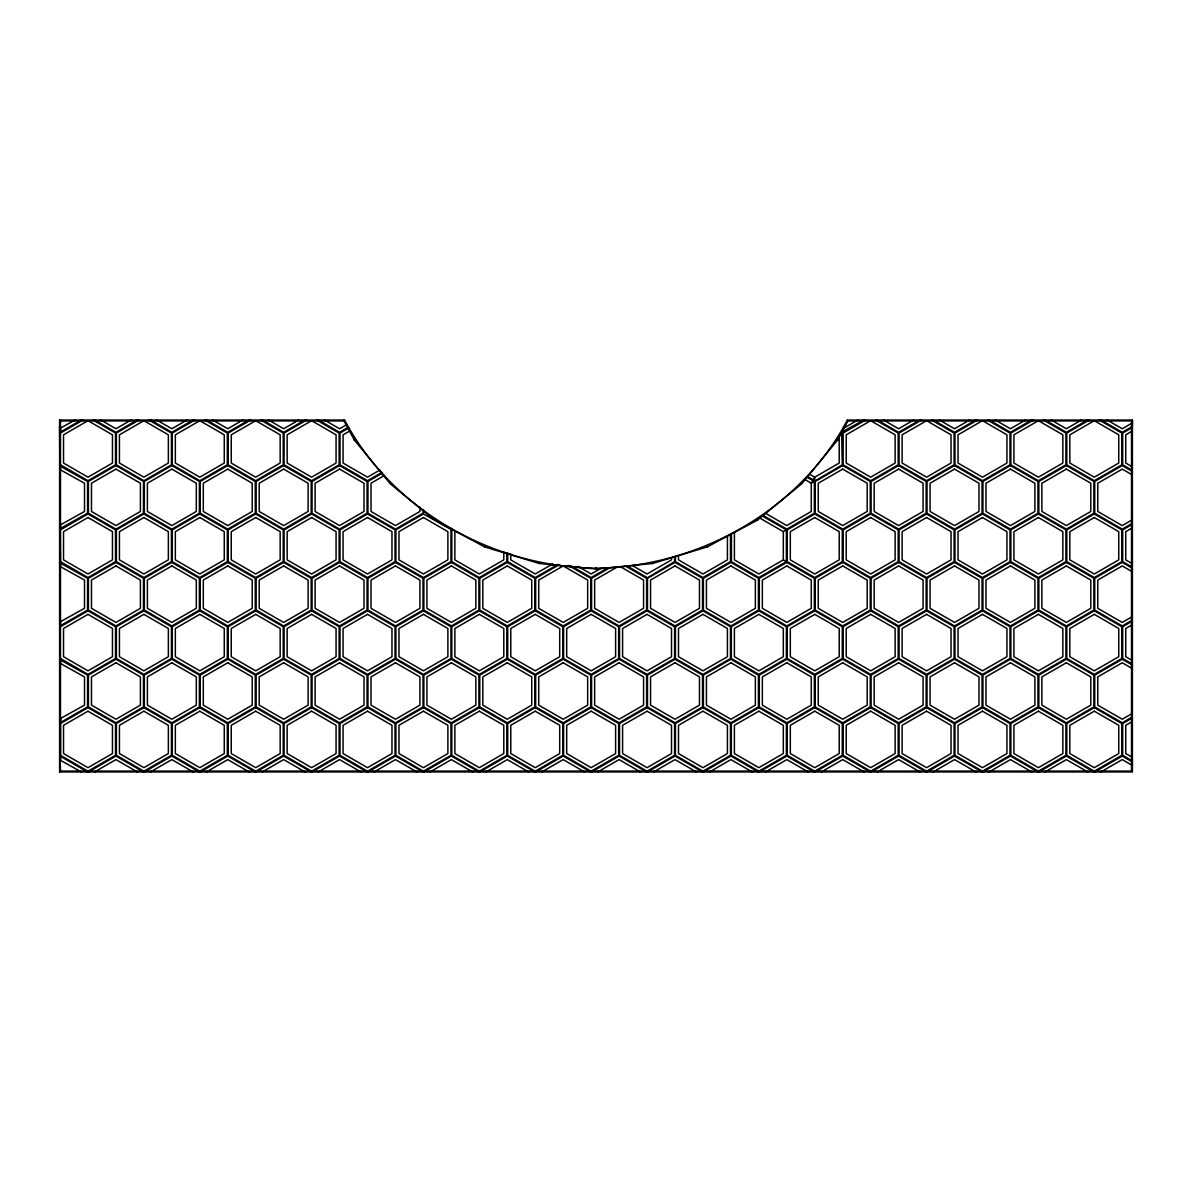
<?xml version="1.0" encoding="UTF-8"?>
<svg xmlns="http://www.w3.org/2000/svg" width="1192" height="1192" viewBox="0 0 1192 1192"><rect width="100%" height="100%" fill="white"/><g stroke="black" fill="none" stroke-linecap="round" stroke-linejoin="round"><path stroke-width="1.5" d="M83.008 420.046L60.479 433.054L60.479 428.509M60.479 719L60.479 759.855L60.479 420.925L59.6 420.046L344.592 420.046C392.675 510.921 494.054 567.198 596 568.167C697.931 567.198 799.311 510.921 847.393 420.046L1132.4 420.046L1132.385 426.438L1122.253 432.294L1101.035 420.046M60.479 662.916L60.479 658.491L87.984 674.374L115.505 658.491L115.505 626.709L87.984 610.826L60.479 626.709L60.479 622.164M60.479 525.448L60.479 529.874L87.984 513.99L115.505 529.874L115.505 561.655L87.984 577.539L60.479 561.655L59.6 562.669L60.479 562.669L60.479 566.081M60.479 719.104L60.479 722.531L87.552 706.901L87.552 675.134L59.6 659.489M1100.842 771.954L1122.253 759.602L1132.385 765.458L1132.4 420.046M343.594 420.046L354.203 439.848L390.276 483.803L432.025 518.088L442.977 524.614L484.608 546.875L485.025 546.1L484.772 546.949L539.171 563.443L539.425 562.594L539.335 563.473L596.075 569.046L652.65 563.473L707.214 546.934L757.516 520.07L801.724 483.803L837.782 439.848L847.914 420.925L847.393 420.046M552.641 564.784L552.73 563.905L535.238 574.008L510.772 559.882L510.772 553.908L510.519 554.757M557.871 565.306L557.96 564.427L535.238 577.539L507.717 561.655L507.717 552.984L507.464 553.818M559.361 565.44L559.45 564.576L535.67 578.299L535.67 610.066L563.19 625.949L590.711 610.066L590.711 578.299L568.465 565.455L568.39 566.334M570.491 566.543L570.581 565.664L591.143 577.539L607.86 567.884M577.867 567.273L577.956 566.394L591.143 574.008L600.5 568.614M539.171 563.443L539.425 562.594M503.531 552.626L503.784 551.792L503.784 559.882L479.333 574.008L454.867 559.882L454.867 530.976M506.585 553.565L506.853 552.716L506.853 561.655L479.333 577.539L451.813 561.655L451.813 528.339M609.976 567.675L591.575 578.299L591.575 610.066L619.095 625.949L646.615 610.066L646.615 578.299L674.568 561.655L674.568 556.843M419.375 507.703L419.927 507.017L419.927 511.472L395.476 525.597L371.01 511.472L371.01 483.237L384.539 475.414L383.854 475.981M422.43 510.206L422.996 509.535L423.428 513.99L451.813 529.874M59.6 420.046L59.6 771.954L60.479 771.075L1131.521 771.075L1131.521 420.925L847.914 420.925M354.203 439.848L354.888 439.297L354.113 439.714M379.369 470.497L380.039 469.946L367.523 477.173L343.058 463.062L343.058 434.812L350.269 430.655M381.336 472.896L382.006 472.345L367.523 480.704L340.003 464.82L340.003 433.054L348.824 427.958M381.887 473.582L382.572 473.03L367.955 481.464L367.955 513.231L395.476 529.129L422.996 513.231M75.141 420.046L59.6 428.509M60.479 432.04L81.265 420.046M131.046 420.046L115.937 428.762L100.843 420.046M137.169 420.046L115.937 432.294L94.719 420.046M59.6 465.834L87.552 481.464L87.552 513.231L59.6 528.875M138.913 420.046L116.384 433.054L116.384 464.82L143.889 480.704L171.41 464.82L171.41 433.054L148.881 420.046M59.6 469.365L84.498 483.237L84.498 511.472L59.6 525.344M186.95 420.046L171.842 428.762L156.748 420.046M193.074 420.046L171.842 432.294L150.624 420.046M194.817 420.046L172.289 433.054L172.289 464.82L199.809 480.704L227.314 464.82L227.314 433.054L204.786 420.046M242.855 420.046L227.761 428.762L212.653 420.046M248.979 420.046L227.761 432.294L206.529 420.046M250.722 420.046L228.194 433.054L228.194 464.82L255.714 480.704L283.219 464.82L283.219 433.054L260.69 420.046M298.76 420.046L283.666 428.762L268.558 420.046M304.884 420.046L283.666 432.294L262.434 420.046M59.6 562.669L87.552 578.299L87.552 610.066L60.479 625.696M306.627 420.046L284.098 433.054L284.098 464.82L311.619 480.704L339.124 464.82L339.124 433.054L316.595 420.046M59.6 566.185L84.498 580.057L84.498 608.307L59.6 622.179M59.6 663.02L84.498 676.892L84.498 705.143L59.6 719M60.479 723.544L87.984 707.661L115.505 723.544L115.505 755.311L87.984 771.209L60.479 755.311M423.428 513.99L395.908 529.874L395.908 561.655L423.428 577.539L450.948 561.655L450.948 529.874M59.6 759.855L81.443 771.954M88.431 771.954L115.937 756.071L143.457 771.954M94.541 771.954L115.937 759.602L137.348 771.954M144.336 771.954L171.842 756.071L199.362 771.954M150.445 771.954L171.842 759.602L193.253 771.954M200.241 771.954L227.761 756.071L255.267 771.954M206.35 771.954L227.761 759.602L249.158 771.954M844.174 427.913L857.823 420.046M863.947 420.046L842.044 431.906M256.146 771.954L283.666 756.071L311.172 771.954M865.69 420.046L843.161 433.054L843.161 464.82L870.667 480.704L898.187 464.82L898.187 433.054L875.658 420.046M262.255 771.954L283.666 759.602L305.063 771.954M617.352 566.945L594.644 580.057L594.644 608.307L619.095 622.433L643.561 608.307L643.561 580.057L620.332 566.662M913.728 420.046L898.619 428.762L883.525 420.046M919.851 420.046L898.619 432.294L877.401 420.046M312.051 771.954L339.571 756.071L367.076 771.954M921.595 420.046L899.066 433.054L899.066 464.82L926.586 480.704L954.092 464.82L954.092 433.054L931.563 420.046M318.16 771.954L339.571 759.602L360.967 771.954M969.632 420.046L954.539 428.762L939.43 420.046M975.756 420.046L954.539 432.294L933.306 420.046M734.406 532.422L734.406 559.882L758.857 574.008L783.323 559.882L783.323 531.647L786.377 529.874L762.433 516.062M367.955 771.954L395.476 756.071L422.996 771.954M977.5 420.046L954.971 433.054L954.971 464.82L982.491 480.704L1009.997 464.82L1009.997 433.054L987.468 420.046M374.065 771.954L395.476 759.602L416.872 771.954M1025.537 420.046L1010.443 428.762L995.335 420.046M786.377 529.874L786.377 561.655L758.857 577.539L731.352 561.655L731.322 534.076M1031.661 420.046L1010.443 432.294L989.211 420.046M423.86 771.954L451.381 756.071L478.901 771.954M1033.404 420.046L1010.876 433.054L1010.876 464.82L1038.396 480.704L1065.901 464.82L1065.901 433.054L1043.372 420.046M429.984 771.954L451.381 759.602L472.777 771.954M1081.457 420.046L1066.348 428.762L1051.24 420.046M1087.566 420.046L1066.348 432.294L1045.116 420.046M479.765 771.954L507.285 756.071L534.806 771.954M1089.309 420.046L1066.78 433.054L1066.78 464.82L1094.301 480.704L1121.806 464.82L1121.806 433.054L1099.277 420.046M485.889 771.954L507.285 759.602L528.682 771.954M1132.385 422.907L1122.253 428.762L1107.144 420.046M535.67 771.954L563.19 756.071L590.711 771.954M1132.385 427.451L1122.685 433.054L1122.685 464.82L1132.385 470.423M541.794 771.954L563.19 759.602L584.587 771.954M1132.385 430.983L1125.74 434.812L1125.74 463.062L1132.385 466.892M591.575 771.954L619.095 756.071L646.615 771.954M597.699 771.954L619.095 759.602L640.491 771.954M647.48 771.954L675 756.071L702.52 771.954M653.603 771.954L675 759.602L696.411 771.954M1132.385 519.742L1122.253 525.597L1097.787 511.472L1097.787 483.237L1122.253 469.112L1132.385 474.967M1132.385 523.273L1122.253 529.129L1094.733 513.231L1094.733 481.464L1122.253 465.58L1132.385 471.436M703.399 771.954L730.905 756.071L758.425 771.954M1132.385 524.271L1122.685 529.874L1122.685 561.655L1132.385 567.258M709.508 771.954L730.905 759.602L752.316 771.954M1132.385 527.803L1125.74 531.647L1125.74 559.882L1132.385 563.727M759.304 771.954L786.809 756.071L814.33 771.954M765.413 771.954L786.809 759.602L808.221 771.954M815.209 771.954L842.714 756.071L870.234 771.954M821.318 771.954L842.714 759.602L864.126 771.954M1132.385 616.577L1122.253 622.433L1097.787 608.307L1097.787 580.057L1122.253 565.947L1132.385 571.802M1132.385 620.093L1122.253 625.949L1094.733 610.066L1094.733 578.299L1122.253 562.415L1132.385 568.271M871.114 771.954L898.619 756.071L926.139 771.954M1132.385 621.106L1122.685 626.709L1122.685 658.491L1132.385 664.093M877.223 771.954L898.619 759.602L920.03 771.954M1132.385 624.638L1125.74 628.482L1125.74 656.717L1132.385 660.562M927.018 771.954L954.539 756.071L982.044 771.954M933.127 771.954L954.539 759.602L975.935 771.954M982.923 771.954L1010.443 756.071L1037.949 771.954M989.032 771.954L1010.443 759.602L1031.84 771.954M1132.385 713.397L1122.253 719.253L1097.787 705.143L1097.787 676.892L1122.253 662.767L1132.385 668.623M1132.385 716.928L1122.253 722.784L1094.733 706.901L1094.733 675.134L1122.253 659.236L1132.385 665.091M1038.828 771.954L1066.348 756.071L1093.854 771.954M1132.385 717.942L1122.685 723.544L1122.685 755.311L1132.385 760.913M1044.937 771.954L1066.348 759.602L1087.745 771.954M1132.385 721.473L1125.74 725.302L1125.74 753.553L1132.385 757.397M1094.733 771.954L1122.253 756.071L1132.385 761.926L1132.4 771.954L59.6 771.954M343.817 420.448L344.592 420.046M346.976 424.486L339.571 428.762L324.462 420.046M348.422 427.183L339.571 432.294L318.339 420.046M344.071 420.925L60.479 420.925L59.6 426.498L60.479 562.669M837.872 439.714L837.097 439.297L837.782 439.848M841.641 432.681L842.282 464.82L811.275 483.237L811.275 511.472L786.809 525.597L765.681 513.394M809.606 474.192L814.762 477.173L839.228 463.062L839.228 437.181M807.64 476.591L814.762 480.704L814.762 477.173L811.275 483.237L805.107 479.676M807.073 477.277L814.33 481.464L814.33 513.231L786.809 529.129L763.163 515.466M759.915 518.133L783.323 531.647M783.323 559.882L786.377 561.655M632.282 565.485L647.047 574.008L671.513 559.882L671.513 557.767M627.052 565.991L647.047 577.539M625.562 566.14L646.615 578.299M92.976 420.046L115.505 433.054L115.505 464.82L87.984 480.704L60.479 464.82L60.479 469.261M87.552 771.954L60.032 756.071L60.479 771.075M757.65 519.98L757.099 519.295L757.516 520.07M707.377 546.875L706.96 546.1L707.214 546.934M652.829 563.443L652.56 562.594L652.65 563.473M731.352 534.061L731.352 561.655M730.472 534.523L730.472 561.655L702.952 577.539L675.432 561.655L675.432 556.575M727.418 536.162L727.418 559.882L702.952 574.008L678.501 559.882L678.501 555.651M423.86 510.25L423.86 511.383M596 568.167L595.911 569.046L596 568.167M87.984 420.687L63.534 434.812L63.534 463.062L87.984 477.173L112.45 463.062L112.45 434.812L87.984 420.687M143.889 420.687L119.438 434.812L119.438 463.062L143.889 477.173L168.355 463.062L168.355 434.812L143.889 420.687M115.937 465.58L88.431 481.464L88.431 513.231L115.937 529.129L143.457 513.231L143.457 481.464L115.937 465.58M115.937 469.112L91.486 483.237L91.486 511.472L115.937 525.597L140.403 511.472L140.403 483.237L115.937 469.112M199.809 420.687L175.343 434.812L175.343 463.062L199.809 477.173L224.26 463.062L224.26 434.812L199.809 420.687M171.842 465.58L144.336 481.464L144.336 513.231L171.842 529.129L199.362 513.231L199.362 481.464L171.842 465.58M87.984 517.522L63.534 531.647L63.534 559.882L87.984 574.008L112.45 559.882L112.45 531.647L87.984 517.522M171.842 469.112L147.391 483.237L147.391 511.472L171.842 525.597L196.308 511.472L196.308 483.237L171.842 469.112M255.714 420.687L231.248 434.812L231.248 463.062L255.714 477.173L280.165 463.062L280.165 434.812L255.714 420.687M143.889 513.99L116.384 529.874L116.384 561.655L143.889 577.539L171.41 561.655L171.41 529.874L143.889 513.99M227.761 465.58L200.241 481.464L200.241 513.231L227.761 529.129L255.267 513.231L255.267 481.464L227.761 465.58M143.889 517.522L119.438 531.647L119.438 559.882L143.889 574.008L168.355 559.882L168.355 531.647L143.889 517.522M227.761 469.112L203.296 483.237L203.296 511.472L227.761 525.597L252.212 511.472L252.212 483.237L227.761 469.112M311.619 420.687L287.153 434.812L287.153 463.062L311.619 477.173L336.07 463.062L336.07 434.812L311.619 420.687M115.937 562.415L88.431 578.299L88.431 610.066L115.937 625.949L143.457 610.066L143.457 578.299L115.937 562.415M199.809 513.99L172.289 529.874L172.289 561.655L199.809 577.539L227.314 561.655L227.314 529.874L199.809 513.99M283.666 465.58L256.146 481.464L256.146 513.231L283.666 529.129L311.172 513.231L311.172 481.464L283.666 465.58M115.937 565.947L91.486 580.057L91.486 608.307L115.937 622.433L140.403 608.307L140.403 580.057L115.937 565.947M199.809 517.522L175.343 531.647L175.343 559.882L199.809 574.008L224.26 559.882L224.26 531.647L199.809 517.522M283.666 469.112L259.2 483.237L259.2 511.472L283.666 525.597L308.117 511.472L308.117 483.237L283.666 469.112M171.842 562.415L144.336 578.299L144.336 610.066L171.842 625.949L199.362 610.066L199.362 578.299L171.842 562.415M255.714 513.99L228.194 529.874L228.194 561.655L255.714 577.539L283.219 561.655L283.219 529.874L255.714 513.99M339.571 465.58L312.051 481.464L312.051 513.231L339.571 529.129L367.076 513.231L367.076 481.464L339.571 465.58M87.984 614.357L63.534 628.482L63.534 656.717L87.984 670.843L112.45 656.717L112.45 628.482L87.984 614.357M171.842 565.947L147.391 580.057L147.391 608.307L171.842 622.433L196.308 608.307L196.308 580.057L171.842 565.947M255.714 517.522L231.248 531.647L231.248 559.882L255.714 574.008L280.165 559.882L280.165 531.647L255.714 517.522M339.571 469.112L315.105 483.237L315.105 511.472L339.571 525.597L364.022 511.472L364.022 483.237L339.571 469.112M143.889 610.826L116.384 626.709L116.384 658.491L143.889 674.374L171.41 658.491L171.41 626.709L143.889 610.826M227.761 562.415L200.241 578.299L200.241 610.066L227.761 625.949L255.267 610.066L255.267 578.299L227.761 562.415M311.619 513.99L284.098 529.874L284.098 561.655L311.619 577.539L339.124 561.655L339.124 529.874L311.619 513.99M143.889 614.357L119.438 628.482L119.438 656.717L143.889 670.843L168.355 656.717L168.355 628.482L143.889 614.357M227.761 565.947L203.296 580.057L203.296 608.307L227.761 622.433L252.212 608.307L252.212 580.057L227.761 565.947M311.619 517.522L287.153 531.647L287.153 559.882L311.619 574.008L336.07 559.882L336.07 531.647L311.619 517.522M115.937 659.236L88.431 675.134L88.431 706.901L115.937 722.784L143.457 706.901L143.457 675.134L115.937 659.236M199.809 610.826L172.289 626.709L172.289 658.491L199.809 674.374L227.314 658.491L227.314 626.709L199.809 610.826M283.666 562.415L256.146 578.299L256.146 610.066L283.666 625.949L311.172 610.066L311.172 578.299L283.666 562.415M367.523 513.99L340.003 529.874L340.003 561.655L367.523 577.539L395.029 561.655L395.029 529.874L367.523 513.99M115.937 662.767L91.486 676.892L91.486 705.143L115.937 719.253L140.403 705.143L140.403 676.892L115.937 662.767M199.809 614.357L175.343 628.482L175.343 656.717L199.809 670.843L224.26 656.717L224.26 628.482L199.809 614.357M283.666 565.947L259.2 580.057L259.2 608.307L283.666 622.433L308.117 608.307L308.117 580.057L283.666 565.947M367.523 517.522L343.058 531.647L343.058 559.882L367.523 574.008L391.974 559.882L391.974 531.647L367.523 517.522M171.842 659.236L144.336 675.134L144.336 706.901L171.842 722.784L199.362 706.901L199.362 675.134L171.842 659.236M255.714 610.826L228.194 626.709L228.194 658.491L255.714 674.374L283.219 658.491L283.219 626.709L255.714 610.826M339.571 562.415L312.051 578.299L312.051 610.066L339.571 625.949L367.076 610.066L367.076 578.299L339.571 562.415M87.984 711.192L63.534 725.302L63.534 753.553L87.984 767.678L112.45 753.553L112.45 725.302L87.984 711.192M171.842 662.767L147.391 676.892L147.391 705.143L171.842 719.253L196.308 705.143L196.308 676.892L171.842 662.767M255.714 614.357L231.248 628.482L231.248 656.717L255.714 670.843L280.165 656.717L280.165 628.482L255.714 614.357M339.571 565.947L315.105 580.057L315.105 608.307L339.571 622.433L364.022 608.307L364.022 580.057L339.571 565.947M423.428 517.522L398.962 531.647L398.962 559.882L423.428 574.008L447.879 559.882L447.879 531.647L423.428 517.522M143.889 707.661L116.384 723.544L116.384 755.311L143.889 771.209L171.41 755.311L171.41 723.544L143.889 707.661M227.761 659.236L200.241 675.134L200.241 706.901L227.761 722.784L255.267 706.901L255.267 675.134L227.761 659.236M311.619 610.826L284.098 626.709L284.098 658.491L311.619 674.374L339.124 658.491L339.124 626.709L311.619 610.826M395.476 562.415L367.955 578.299L367.955 610.066L395.476 625.949L422.996 610.066L422.996 578.299L395.476 562.415M143.889 711.192L119.438 725.302L119.438 753.553L143.889 767.678L168.355 753.553L168.355 725.302L143.889 711.192M227.761 662.767L203.296 676.892L203.296 705.143L227.761 719.253L252.212 705.143L252.212 676.892L227.761 662.767M311.619 614.357L287.153 628.482L287.153 656.717L311.619 670.843L336.07 656.717L336.07 628.482L311.619 614.357M395.476 565.947L371.01 580.057L371.01 608.307L395.476 622.433L419.927 608.307L419.927 580.057L395.476 565.947M199.809 707.661L172.289 723.544L172.289 755.311L199.809 771.209L227.314 755.311L227.314 723.544L199.809 707.661M283.666 659.236L256.146 675.134L256.146 706.901L283.666 722.784L311.172 706.901L311.172 675.134L283.666 659.236M367.523 610.826L340.003 626.709L340.003 658.491L367.523 674.374L395.029 658.491L395.029 626.709L367.523 610.826M451.381 562.415L423.86 578.299L423.86 610.066L451.381 625.949L478.901 610.066L478.901 578.299L451.381 562.415M199.809 711.192L175.343 725.302L175.343 753.553L199.809 767.678L224.26 753.553L224.26 725.302L199.809 711.192M283.666 662.767L259.2 676.892L259.2 705.143L283.666 719.253L308.117 705.143L308.117 676.892L283.666 662.767M367.523 614.357L343.058 628.482L343.058 656.717L367.523 670.843L391.974 656.717L391.974 628.482L367.523 614.357M451.381 565.947L426.915 580.057L426.915 608.307L451.381 622.433L475.832 608.307L475.832 580.057L451.381 565.947M255.714 707.661L228.194 723.544L228.194 755.311L255.714 771.209L283.219 755.311L283.219 723.544L255.714 707.661M339.571 659.236L312.051 675.134L312.051 706.901L339.571 722.784L367.076 706.901L367.076 675.134L339.571 659.236M423.428 610.826L395.908 626.709L395.908 658.491L423.428 674.374L450.948 658.491L450.948 626.709L423.428 610.826M507.285 562.415L479.765 578.299L479.765 610.066L507.285 625.949L534.806 610.066L534.806 578.299L507.285 562.415M255.714 711.192L231.248 725.302L231.248 753.553L255.714 767.678L280.165 753.553L280.165 725.302L255.714 711.192M339.571 662.767L315.105 676.892L315.105 705.143L339.571 719.253L364.022 705.143L364.022 676.892L339.571 662.767M423.428 614.357L398.962 628.482L398.962 656.717L423.428 670.843L447.879 656.717L447.879 628.482L423.428 614.357M507.285 565.947L482.82 580.057L482.82 608.307L507.285 622.433L531.736 608.307L531.736 580.057L507.285 565.947M311.619 707.661L284.098 723.544L284.098 755.311L311.619 771.209L339.124 755.311L339.124 723.544L311.619 707.661M395.476 659.236L367.955 675.134L367.955 706.901L395.476 722.784L422.996 706.901L422.996 675.134L395.476 659.236M479.333 610.826L451.813 626.709L451.813 658.491L479.333 674.374L506.853 658.491L506.853 626.709L479.333 610.826M311.619 711.192L287.153 725.302L287.153 753.553L311.619 767.678L336.07 753.553L336.07 725.302L311.619 711.192M395.476 662.767L371.01 676.892L371.01 705.143L395.476 719.253L419.927 705.143L419.927 676.892L395.476 662.767M479.333 614.357L454.867 628.482L454.867 656.717L479.333 670.843L503.784 656.717L503.784 628.482L479.333 614.357M563.19 565.947L538.724 580.057L538.724 608.307L563.19 622.433L587.656 608.307L587.656 580.057L563.19 565.947M367.523 707.661L340.003 723.544L340.003 755.311L367.523 771.209L395.029 755.311L395.029 723.544L367.523 707.661M451.381 659.236L423.86 675.134L423.86 706.901L451.381 722.784L478.901 706.901L478.901 675.134L451.381 659.236M535.238 610.826L507.717 626.709L507.717 658.491L535.238 674.374L562.758 658.491L562.758 626.709L535.238 610.826M367.523 711.192L343.058 725.302L343.058 753.553L367.523 767.678L391.974 753.553L391.974 725.302L367.523 711.192M451.381 662.767L426.915 676.892L426.915 705.143L451.381 719.253L475.832 705.143L475.832 676.892L451.381 662.767M535.238 614.357L510.772 628.482L510.772 656.717L535.238 670.843L559.704 656.717L559.704 628.482L535.238 614.357M870.667 420.687L846.216 434.812L846.216 463.062L870.667 477.173L895.132 463.062L895.132 434.812L870.667 420.687M423.428 707.661L395.908 723.544L395.908 755.311L423.428 771.209L450.948 755.311L450.948 723.544L423.428 707.661M507.285 659.236L479.765 675.134L479.765 706.901L507.285 722.784L534.806 706.901L534.806 675.134L507.285 659.236M591.143 610.826L563.622 626.709L563.622 658.491L591.143 674.374L618.663 658.491L618.663 626.709L591.143 610.826M675 562.415L647.48 578.299L647.48 610.066L675 625.949L702.52 610.066L702.52 578.299L675 562.415M842.714 465.58L815.209 481.464L815.209 513.231L842.714 529.129L870.234 513.231L870.234 481.464L842.714 465.58M423.428 711.192L398.962 725.302L398.962 753.553L423.428 767.678L447.879 753.553L447.879 725.302L423.428 711.192M507.285 662.767L482.82 676.892L482.82 705.143L507.285 719.253L531.736 705.143L531.736 676.892L507.285 662.767M591.143 614.357L566.692 628.482L566.692 656.717L591.143 670.843L615.608 656.717L615.608 628.482L591.143 614.357M675 565.947L650.549 580.057L650.549 608.307L675 622.433L699.466 608.307L699.466 580.057L675 565.947M842.714 469.112L818.263 483.237L818.263 511.472L842.714 525.597L867.18 511.472L867.18 483.237L842.714 469.112M926.586 420.687L902.121 434.812L902.121 463.062L926.586 477.173L951.037 463.062L951.037 434.812L926.586 420.687M479.333 707.661L451.813 723.544L451.813 755.311L479.333 771.209L506.853 755.311L506.853 723.544L479.333 707.661M563.19 659.236L535.67 675.134L535.67 706.901L563.19 722.784L590.711 706.901L590.711 675.134L563.19 659.236M647.047 610.826L619.527 626.709L619.527 658.491L647.047 674.374L674.568 658.491L674.568 626.709L647.047 610.826M730.905 562.415L703.399 578.299L703.399 610.066L730.905 625.949L758.425 610.066L758.425 578.299L730.905 562.415M814.762 513.99L787.256 529.874L787.256 561.655L814.762 577.539L842.282 561.655L842.282 529.874L814.762 513.99M898.619 465.58L871.114 481.464L871.114 513.231L898.619 529.129L926.139 513.231L926.139 481.464L898.619 465.58M479.333 711.192L454.867 725.302L454.867 753.553L479.333 767.678L503.784 753.553L503.784 725.302L479.333 711.192M563.19 662.767L538.724 676.892L538.724 705.143L563.19 719.253L587.656 705.143L587.656 676.892L563.19 662.767M647.047 614.357L622.596 628.482L622.596 656.717L647.047 670.843L671.513 656.717L671.513 628.482L647.047 614.357M730.905 565.947L706.454 580.057L706.454 608.307L730.905 622.433L755.37 608.307L755.37 580.057L730.905 565.947M814.762 517.522L790.311 531.647L790.311 559.882L814.762 574.008L839.228 559.882L839.228 531.647L814.762 517.522M898.619 469.112L874.168 483.237L874.168 511.472L898.619 525.597L923.085 511.472L923.085 483.237L898.619 469.112M982.491 420.687L958.025 434.812L958.025 463.062L982.491 477.173L1006.942 463.062L1006.942 434.812L982.491 420.687M535.238 707.661L507.717 723.544L507.717 755.311L535.238 771.209L562.758 755.311L562.758 723.544L535.238 707.661M619.095 659.236L591.575 675.134L591.575 706.901L619.095 722.784L646.615 706.901L646.615 675.134L619.095 659.236M702.952 610.826L675.432 626.709L675.432 658.491L702.952 674.374L730.472 658.491L730.472 626.709L702.952 610.826M786.809 562.415L759.304 578.299L759.304 610.066L786.809 625.949L814.33 610.066L814.33 578.299L786.809 562.415M870.667 513.99L843.161 529.874L843.161 561.655L870.667 577.539L898.187 561.655L898.187 529.874L870.667 513.99M954.539 465.58L927.018 481.464L927.018 513.231L954.539 529.129L982.044 513.231L982.044 481.464L954.539 465.58M535.238 711.192L510.772 725.302L510.772 753.553L535.238 767.678L559.704 753.553L559.704 725.302L535.238 711.192M619.095 662.767L594.644 676.892L594.644 705.143L619.095 719.253L643.561 705.143L643.561 676.892L619.095 662.767M702.952 614.357L678.501 628.482L678.501 656.717L702.952 670.843L727.418 656.717L727.418 628.482L702.952 614.357M786.809 565.947L762.358 580.057L762.358 608.307L786.809 622.433L811.275 608.307L811.275 580.057L786.809 565.947M870.667 517.522L846.216 531.647L846.216 559.882L870.667 574.008L895.132 559.882L895.132 531.647L870.667 517.522M954.539 469.112L930.073 483.237L930.073 511.472L954.539 525.597L978.99 511.472L978.99 483.237L954.539 469.112M1038.396 420.687L1013.93 434.812L1013.93 463.062L1038.396 477.173L1062.847 463.062L1062.847 434.812L1038.396 420.687M591.143 707.661L563.622 723.544L563.622 755.311L591.143 771.209L618.663 755.311L618.663 723.544L591.143 707.661M675 659.236L647.48 675.134L647.48 706.901L675 722.784L702.52 706.901L702.52 675.134L675 659.236M758.857 610.826L731.352 626.709L731.352 658.491L758.857 674.374L786.377 658.491L786.377 626.709L758.857 610.826M842.714 562.415L815.209 578.299L815.209 610.066L842.714 625.949L870.234 610.066L870.234 578.299L842.714 562.415M926.586 513.99L899.066 529.874L899.066 561.655L926.586 577.539L954.092 561.655L954.092 529.874L926.586 513.99M1010.443 465.58L982.923 481.464L982.923 513.231L1010.443 529.129L1037.949 513.231L1037.949 481.464L1010.443 465.58M591.143 711.192L566.692 725.302L566.692 753.553L591.143 767.678L615.608 753.553L615.608 725.302L591.143 711.192M675 662.767L650.549 676.892L650.549 705.143L675 719.253L699.466 705.143L699.466 676.892L675 662.767M758.857 614.357L734.406 628.482L734.406 656.717L758.857 670.843L783.323 656.717L783.323 628.482L758.857 614.357M842.714 565.947L818.263 580.057L818.263 608.307L842.714 622.433L867.18 608.307L867.18 580.057L842.714 565.947M926.586 517.522L902.121 531.647L902.121 559.882L926.586 574.008L951.037 559.882L951.037 531.647L926.586 517.522M1010.443 469.112L985.978 483.237L985.978 511.472L1010.443 525.597L1034.894 511.472L1034.894 483.237L1010.443 469.112M1094.301 420.687L1069.835 434.812L1069.835 463.062L1094.301 477.173L1118.752 463.062L1118.752 434.812L1094.301 420.687M647.047 707.661L619.527 723.544L619.527 755.311L647.047 771.209L674.568 755.311L674.568 723.544L647.047 707.661M730.905 659.236L703.399 675.134L703.399 706.901L730.905 722.784L758.425 706.901L758.425 675.134L730.905 659.236M814.762 610.826L787.256 626.709L787.256 658.491L814.762 674.374L842.282 658.491L842.282 626.709L814.762 610.826M898.619 562.415L871.114 578.299L871.114 610.066L898.619 625.949L926.139 610.066L926.139 578.299L898.619 562.415M982.491 513.99L954.971 529.874L954.971 561.655L982.491 577.539L1009.997 561.655L1009.997 529.874L982.491 513.99M1066.348 465.58L1038.828 481.464L1038.828 513.231L1066.348 529.129L1093.854 513.231L1093.854 481.464L1066.348 465.58M647.047 711.192L622.596 725.302L622.596 753.553L647.047 767.678L671.513 753.553L671.513 725.302L647.047 711.192M730.905 662.767L706.454 676.892L706.454 705.143L730.905 719.253L755.37 705.143L755.37 676.892L730.905 662.767M814.762 614.357L790.311 628.482L790.311 656.717L814.762 670.843L839.228 656.717L839.228 628.482L814.762 614.357M898.619 565.947L874.168 580.057L874.168 608.307L898.619 622.433L923.085 608.307L923.085 580.057L898.619 565.947M982.491 517.522L958.025 531.647L958.025 559.882L982.491 574.008L1006.942 559.882L1006.942 531.647L982.491 517.522M1066.348 469.112L1041.882 483.237L1041.882 511.472L1066.348 525.597L1090.799 511.472L1090.799 483.237L1066.348 469.112M702.952 707.661L675.432 723.544L675.432 755.311L702.952 771.209L730.472 755.311L730.472 723.544L702.952 707.661M786.809 659.236L759.304 675.134L759.304 706.901L786.809 722.784L814.33 706.901L814.33 675.134L786.809 659.236M870.667 610.826L843.161 626.709L843.161 658.491L870.667 674.374L898.187 658.491L898.187 626.709L870.667 610.826M954.539 562.415L927.018 578.299L927.018 610.066L954.539 625.949L982.044 610.066L982.044 578.299L954.539 562.415M1038.396 513.99L1010.876 529.874L1010.876 561.655L1038.396 577.539L1065.901 561.655L1065.901 529.874L1038.396 513.99M702.952 711.192L678.501 725.302L678.501 753.553L702.952 767.678L727.418 753.553L727.418 725.302L702.952 711.192M786.809 662.767L762.358 676.892L762.358 705.143L786.809 719.253L811.275 705.143L811.275 676.892L786.809 662.767M870.667 614.357L846.216 628.482L846.216 656.717L870.667 670.843L895.132 656.717L895.132 628.482L870.667 614.357M954.539 565.947L930.073 580.057L930.073 608.307L954.539 622.433L978.99 608.307L978.99 580.057L954.539 565.947M1038.396 517.522L1013.93 531.647L1013.93 559.882L1038.396 574.008L1062.847 559.882L1062.847 531.647L1038.396 517.522M758.857 707.661L731.352 723.544L731.352 755.311L758.857 771.209L786.377 755.311L786.377 723.544L758.857 707.661M842.714 659.236L815.209 675.134L815.209 706.901L842.714 722.784L870.234 706.901L870.234 675.134L842.714 659.236M926.586 610.826L899.066 626.709L899.066 658.491L926.586 674.374L954.092 658.491L954.092 626.709L926.586 610.826M1010.443 562.415L982.923 578.299L982.923 610.066L1010.443 625.949L1037.949 610.066L1037.949 578.299L1010.443 562.415M1094.301 513.99L1066.78 529.874L1066.78 561.655L1094.301 577.539L1121.806 561.655L1121.806 529.874L1094.301 513.99M758.857 711.192L734.406 725.302L734.406 753.553L758.857 767.678L783.323 753.553L783.323 725.302L758.857 711.192M842.714 662.767L818.263 676.892L818.263 705.143L842.714 719.253L867.18 705.143L867.18 676.892L842.714 662.767M926.586 614.357L902.121 628.482L902.121 656.717L926.586 670.843L951.037 656.717L951.037 628.482L926.586 614.357M1010.443 565.947L985.978 580.057L985.978 608.307L1010.443 622.433L1034.894 608.307L1034.894 580.057L1010.443 565.947M1094.301 517.522L1069.835 531.647L1069.835 559.882L1094.301 574.008L1118.752 559.882L1118.752 531.647L1094.301 517.522M814.762 707.661L787.256 723.544L787.256 755.311L814.762 771.209L842.282 755.311L842.282 723.544L814.762 707.661M898.619 659.236L871.114 675.134L871.114 706.901L898.619 722.784L926.139 706.901L926.139 675.134L898.619 659.236M982.491 610.826L954.971 626.709L954.971 658.491L982.491 674.374L1009.997 658.491L1009.997 626.709L982.491 610.826M1066.348 562.415L1038.828 578.299L1038.828 610.066L1066.348 625.949L1093.854 610.066L1093.854 578.299L1066.348 562.415M814.762 711.192L790.311 725.302L790.311 753.553L814.762 767.678L839.228 753.553L839.228 725.302L814.762 711.192M898.619 662.767L874.168 676.892L874.168 705.143L898.619 719.253L923.085 705.143L923.085 676.892L898.619 662.767M982.491 614.357L958.025 628.482L958.025 656.717L982.491 670.843L1006.942 656.717L1006.942 628.482L982.491 614.357M1066.348 565.947L1041.882 580.057L1041.882 608.307L1066.348 622.433L1090.799 608.307L1090.799 580.057L1066.348 565.947M870.667 707.661L843.161 723.544L843.161 755.311L870.667 771.209L898.187 755.311L898.187 723.544L870.667 707.661M954.539 659.236L927.018 675.134L927.018 706.901L954.539 722.784L982.044 706.901L982.044 675.134L954.539 659.236M1038.396 610.826L1010.876 626.709L1010.876 658.491L1038.396 674.374L1065.901 658.491L1065.901 626.709L1038.396 610.826M870.667 711.192L846.216 725.302L846.216 753.553L870.667 767.678L895.132 753.553L895.132 725.302L870.667 711.192M954.539 662.767L930.073 676.892L930.073 705.143L954.539 719.253L978.99 705.143L978.99 676.892L954.539 662.767M1038.396 614.357L1013.93 628.482L1013.93 656.717L1038.396 670.843L1062.847 656.717L1062.847 628.482L1038.396 614.357M926.586 707.661L899.066 723.544L899.066 755.311L926.586 771.209L954.092 755.311L954.092 723.544L926.586 707.661M1010.443 659.236L982.923 675.134L982.923 706.901L1010.443 722.784L1037.949 706.901L1037.949 675.134L1010.443 659.236M1094.301 610.826L1066.78 626.709L1066.78 658.491L1094.301 674.374L1121.806 658.491L1121.806 626.709L1094.301 610.826M926.586 711.192L902.121 725.302L902.121 753.553L926.586 767.678L951.037 753.553L951.037 725.302L926.586 711.192M1010.443 662.767L985.978 676.892L985.978 705.143L1010.443 719.253L1034.894 705.143L1034.894 676.892L1010.443 662.767M1094.301 614.357L1069.835 628.482L1069.835 656.717L1094.301 670.843L1118.752 656.717L1118.752 628.482L1094.301 614.357M982.491 707.661L954.971 723.544L954.971 755.311L982.491 771.209L1009.997 755.311L1009.997 723.544L982.491 707.661M1066.348 659.236L1038.828 675.134L1038.828 706.901L1066.348 722.784L1093.854 706.901L1093.854 675.134L1066.348 659.236M982.491 711.192L958.025 725.302L958.025 753.553L982.491 767.678L1006.942 753.553L1006.942 725.302L982.491 711.192M1066.348 662.767L1041.882 676.892L1041.882 705.143L1066.348 719.253L1090.799 705.143L1090.799 676.892L1066.348 662.767M1038.396 707.661L1010.876 723.544L1010.876 755.311L1038.396 771.209L1065.901 755.311L1065.901 723.544L1038.396 707.661M1038.396 711.192L1013.93 725.302L1013.93 753.553L1038.396 767.678L1062.847 753.553L1062.847 725.302L1038.396 711.192M1094.301 707.661L1066.78 723.544L1066.78 755.311L1094.301 771.209L1121.806 755.311L1121.806 723.544L1094.301 707.661M1094.301 711.192L1069.835 725.302L1069.835 753.553L1094.301 767.678L1118.752 753.553L1118.752 725.302L1094.301 711.192"/></g></svg>
